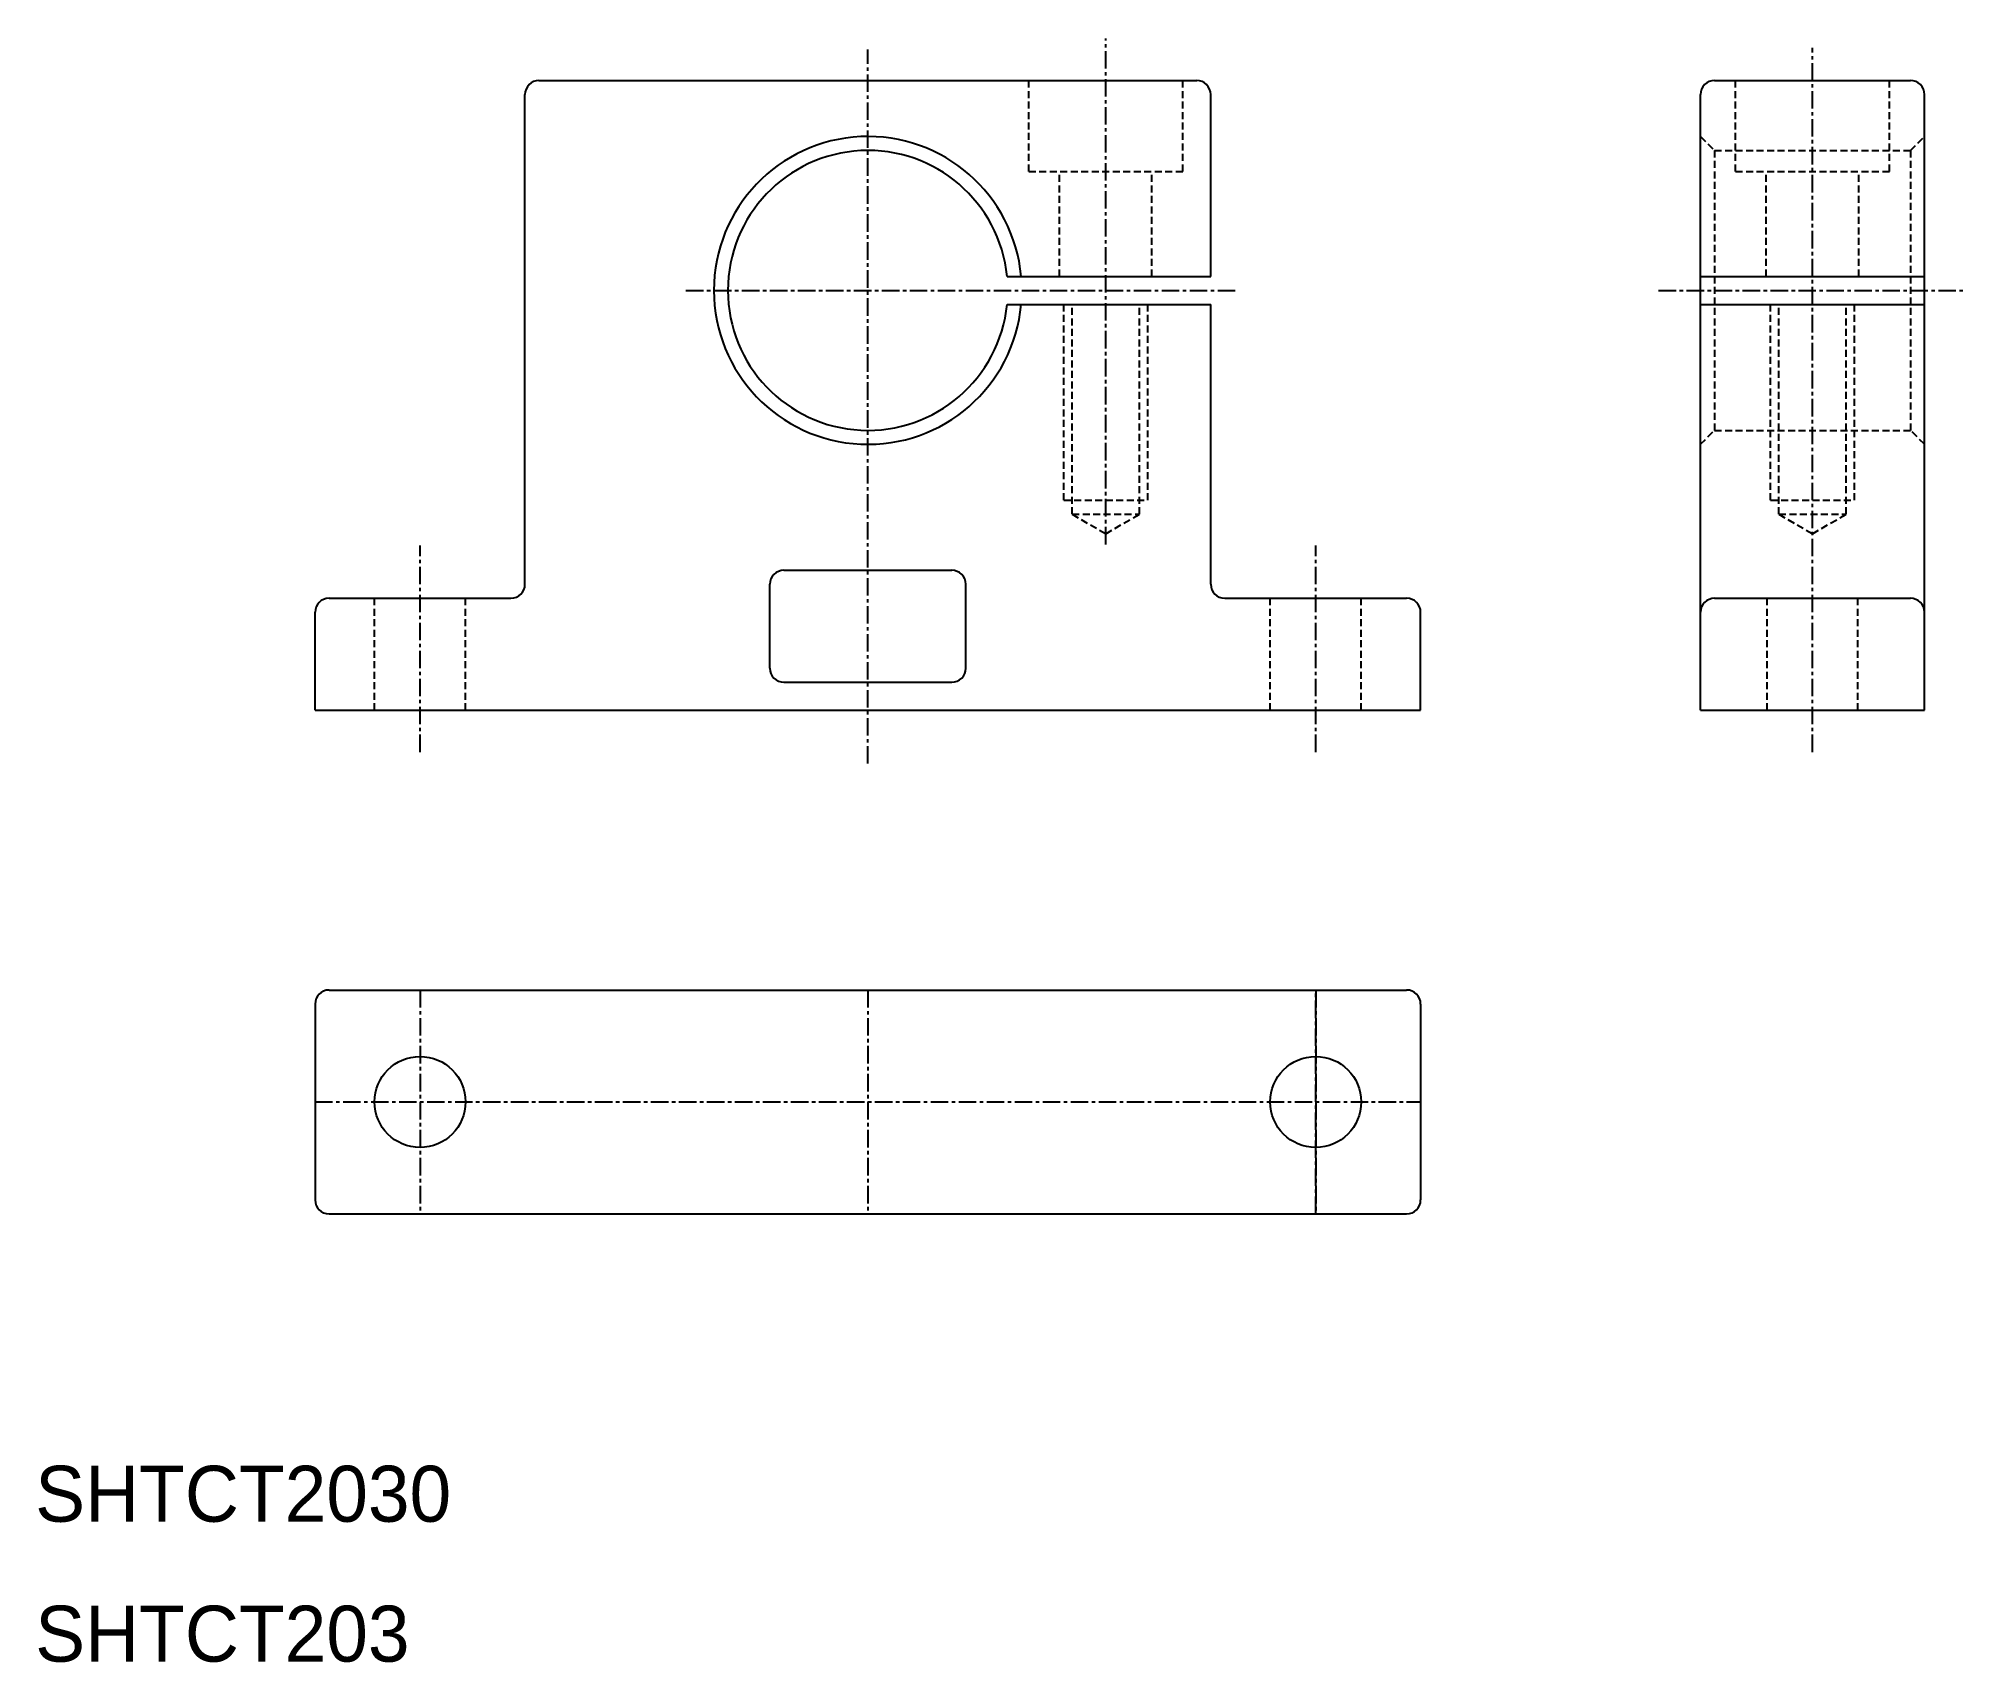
# Model space of a CAD drawing. Extents: x 10 to 148, y 10 to 126.
import ezdxf

# ---------------------------------------------------------------- set-up
doc = ezdxf.new("R2010")
doc.units = 0
doc.linetypes.add('CENTER', pattern=[2, 1.25, -0.25, 0.25, -0.25])
doc.linetypes.add('DASHED', pattern=[0.75, 0.5, -0.25])
doc.layers.get('0').update_dxf_attribs({"linetype": 'CONTINUOUS'})
doc.layers.add('CENTER', color=1, linetype='CENTER')

msp = doc.modelspace()

# ---------------------------------------------------------------- linework, layer by layer
at = {"color": 7, "linetype": 'CONTINUOUS'}
for p, q in [((46, 123), (93, 123)), ((130, 123), (144, 123)), ((45, 87), (45, 122)), ((94, 109), (94, 122)), ((129, 78), (129, 122)), ((145, 78), (145, 122)), ((79.45, 109), (94, 109)), ((129, 109), (145, 109)), ((79.45, 107), (94, 107)), ((94, 87), (94, 107)), ((129, 107), (145, 107)), ((62.5, 81), (62.5, 87)), ((63.5, 88), (75.5, 88)), ((76.5, 81), (76.5, 87)), ((31, 86), (44, 86)), ((95, 86), (108, 86)), ((130, 86), (144, 86)), ((30, 78), (30, 85)), ((109, 78), (109, 85)), ((63.5, 80), (75.5, 80)), ((30, 78), (109, 78)), ((129, 78), (145, 78)), ((31, 58), (108, 58)), ((30, 57), (30, 43)), ((31, 42), (108, 42))]:
    msp.add_line(p, q, dxfattribs=at)
at = {"color": 3, "linetype": 'DASHED'}
for p, q in [((81, 116.5), (81, 123)), ((92, 116.5), (92, 123)), ((131.5, 116.5), (131.5, 123)), ((142.5, 116.5), (142.5, 123)), ((129, 119), (130, 118)), ((144, 118), (145, 119)), ((130, 118), (144, 118)), ((130, 118), (130, 98)), ((144, 118), (144, 98)), ((81, 116.5), (92, 116.5)), ((83.2, 109), (83.2, 116.5)), ((89.8, 109), (89.8, 116.5)), ((131.5, 116.5), (142.5, 116.5)), ((133.7, 109), (133.7, 116.5)), ((140.3, 109), (140.3, 116.5)), ((83.5, 93), (83.5, 107)), ((84.1, 92), (84.1, 107)), ((88.9, 92), (88.9, 107)), ((89.5, 93), (89.5, 107)), ((134, 93), (134, 107)), ((134.6, 92), (134.6, 107)), ((139.4, 92), (139.4, 107)), ((140, 93), (140, 107)), ((129, 97), (130, 98)), ((130, 98), (144, 98)), ((145, 97), (144, 98)), ((83.5, 93), (89.5, 93)), ((134, 93), (140, 93)), ((84.1, 92), (86.5, 90.61)), ((84.1, 92), (88.9, 92)), ((86.5, 90.61), (88.9, 92)), ((134.6, 92), (139.4, 92)), ((134.6, 92), (137, 90.61)), ((137, 90.61), (139.4, 92)), ((34.25, 78), (34.25, 86)), ((40.75, 78), (40.75, 86)), ((98.25, 78), (98.25, 86)), ((104.75, 78), (104.75, 86)), ((133.75, 78), (133.75, 86)), ((140.25, 78), (140.25, 86))]:
    msp.add_line(p, q, dxfattribs=at)
msp.add_line((109, 57), (109, 43))
for centre in [(37.5, 50), (101.5, 50)]:
    msp.add_circle(centre, 3.25)
at = {"color": 7, "linetype": 'CONTINUOUS'}
for centre, radius, start, end in [((46, 122), 1, 90, 180), ((93, 122), 1, 0, 90), ((130, 122), 1, 90, 180), ((144, 122), 1, 0, 90), ((69.5, 108), 11, 5.2159, 354.7841), ((69.5, 108), 10, 5.7392, 354.2608), ((44, 87), 1, 270, 0), ((63.5, 87), 1, 90, 180), ((75.5, 87), 1, 0, 90), ((95, 87), 1, 180, 270), ((31, 85), 1, 90, 180), ((108, 85), 1, 0, 90), ((130, 85), 1, 90, 180), ((144, 85), 1, 0, 90), ((63.5, 81), 1, 180, 270), ((75.5, 81), 1, 270, 0), ((31, 57), 1, 90, 180), ((31, 43), 1, 180, 270)]:
    msp.add_arc(centre, radius, start, end, dxfattribs=at)
for centre, start, end in [((108, 57), 360, 90), ((108, 43), 270, 360)]:
    msp.add_arc(centre, 1, start, end)
at = {"layer": 'CENTER', "linetype": 'CENTER'}
for p, q in [((86.5, 89.85), (86.5, 126)), ((69.5, 74.19), (69.5, 125.22)), ((137, 75), (137, 125.33)), ((56.5, 108), (96, 108)), ((126, 108), (148, 108)), ((37.5, 75), (37.5, 89.76)), ((101.5, 75), (101.5, 89.76)), ((37.5, 58), (37.5, 42)), ((69.5, 58), (69.5, 42)), ((101.5, 58), (101.5, 42)), ((101.5, 42), (101.5, 58)), ((30, 50), (109, 50))]:
    msp.add_line(p, q, dxfattribs=at)

# ---------------------------------------------------------------- texts
for s, p in [('SHTCT2030', (10, 20)), ('SHTCT203', (10, 10))]:
    msp.add_text(s, height=4).set_placement(p)

doc.saveas('drawing.dxf')
